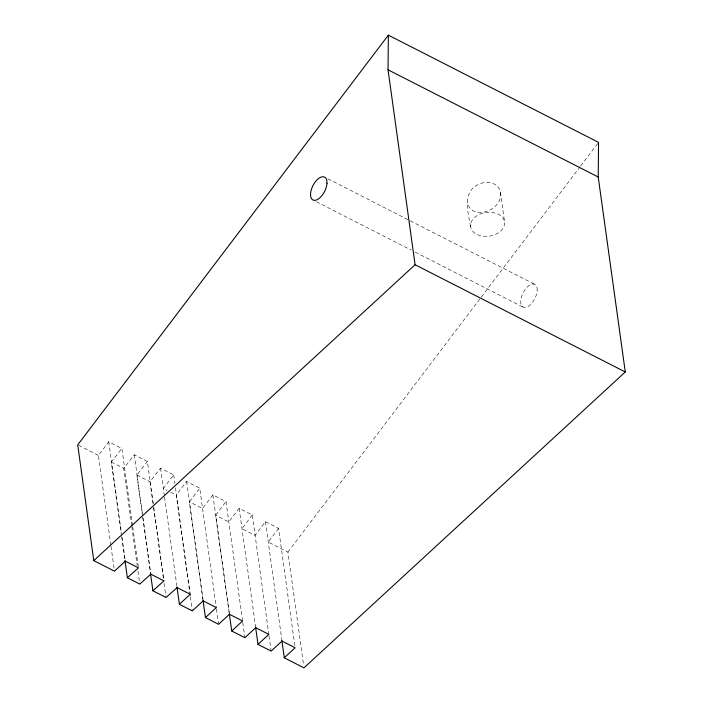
<?xml version="1.0" encoding="UTF-8"?>
<svg xmlns="http://www.w3.org/2000/svg" width="703" height="703" viewBox="0 0 703 703"><rect width="100%" height="100%" fill="white"/><g stroke="black" fill="none" stroke-linecap="round" stroke-linejoin="round"><path stroke-width="0.53" stroke-dasharray="3.52 2.64" d="M470.623 226.656C467.732 210.276 461.177 189.573 481.906 183.123C489.314 180.557 499.35 184.054 500.483 192.596L504.561 221.99A17.127 11.925 -7.9 0 1 480.5 235.716A17.127 11.925 -7.9 0 1 477.715 215.259A17.127 11.925 -7.9 0 1 504.561 221.99M500.483 192.596C503.181 210.153 472.091 221.946 467.258 202.438M110.846 545.203L98.385 455.412L108.737 441.756L121.874 448.461L132.568 525.528M152.973 503.366L149.976 481.731L160.548 468.18L173.685 474.885L163.324 488.541L167.015 490.43M190.205 595.74L176.251 495.132L186.603 481.476L199.74 488.181L216.331 608.06M202.895 599.193L189.388 501.837L199.74 488.181M242.579 620.986L226.014 501.582L212.877 494.877L202.526 508.541L189.388 501.837M229.169 612.603L215.654 515.237L226.014 501.582M268.88 634.871L252.289 514.983L239.152 508.287L228.791 521.942L215.654 515.237M252.289 514.983L241.929 528.647L255.066 535.343L265.426 521.688L278.564 528.392L295.128 647.797M278.564 528.392L268.203 542.048L287.914 552.101L303.67 665.688M287.914 552.101L480.65 297.879M481.309 297.009L580.001 166.839M580.66 165.97L598.543 142.375M121.514 535.563L111.311 462.003L121.874 448.461M131.654 525.659L123.702 468.33L134.273 454.779L147.41 461.484L153.579 505.984M142.542 516.134L136.839 475.026L147.41 461.484M327.906 178.817L535.168 284.548M316.473 201.77L411.308 250.145M415.218 252.14L522.751 307M78.657 445.351L98.385 455.412M111.311 462.003L123.702 468.33M136.839 475.026L149.976 481.731M170.706 492.311L176.251 495.132M265.426 521.688L281.991 641.092M269.029 635.951L271.13 651.092M239.152 508.287L255.716 627.691M242.755 622.55L244.855 637.691M212.877 494.877L229.442 614.29M216.48 609.141L218.58 624.29M186.603 481.476L203.167 600.88M173.685 474.885L174.889 483.567M175.486 487.908L190.249 594.29M190.355 596.821L192.306 610.889M160.548 468.18L164.458 496.406M164.528 497.197L177.112 587.594M153.737 507.074L163.975 580.889M153.579 507.698L163.483 579.087M164.08 583.42L166.04 597.48M134.273 454.779L142.401 513.401M143.008 517.742L150.837 574.184M142.691 517.215L150.495 573.472M132.726 526.617L138.447 567.866M131.804 526.74L137.208 565.687M137.964 571.1L139.765 584.079M108.737 441.756L121.391 532.936M121.997 537.285L125.31 561.161M121.663 536.653L124.818 559.368M110.995 546.284L114.448 571.161M537.189 290.462L537.048 287.905A12.847 6.538 -63 0 0 524.095 291.104A12.847 6.538 -63 0 0 524.983 307.589A12.847 6.538 -63 0 0 537.189 290.462"/><path stroke-width="1.05" d="M625.275 371.975L415.086 264.741L388.038 69.799L388.355 35.15L598.543 142.375L598.227 177.024L625.275 371.975L303.968 667.85L284.267 657.797L281.868 640.486M388.355 35.15L77.725 444.876L93.78 560.625L114.448 571.161L125.31 561.161L138.447 567.866L127.366 577.752L139.765 584.079L150.837 574.184L163.975 580.889L152.903 590.784L166.04 597.48L177.112 587.594L190.249 594.29L179.388 604.29L192.306 610.889L203.167 600.88L216.304 607.585L205.443 617.586L218.58 624.29L229.442 614.29L242.579 620.986L231.718 630.986L244.855 637.691L255.716 627.691L268.854 634.396L257.992 644.396L271.13 651.092L281.991 641.092L295.128 647.797L284.267 657.797M93.78 560.625L415.086 264.741M388.038 69.799L598.227 177.024M255.593 627.085L257.992 644.396M229.319 613.684L231.718 630.986M203.044 600.274L205.443 617.586M176.989 586.987L179.388 604.29M150.495 573.472L152.903 590.784M124.967 560.449L127.366 577.752M326.992 183.237L326.86 180.68A12.847 6.538 -63 0 0 313.907 183.87A12.847 6.538 -63 0 0 314.795 200.364A12.847 6.538 -63 0 0 326.992 183.237"/></g></svg>
